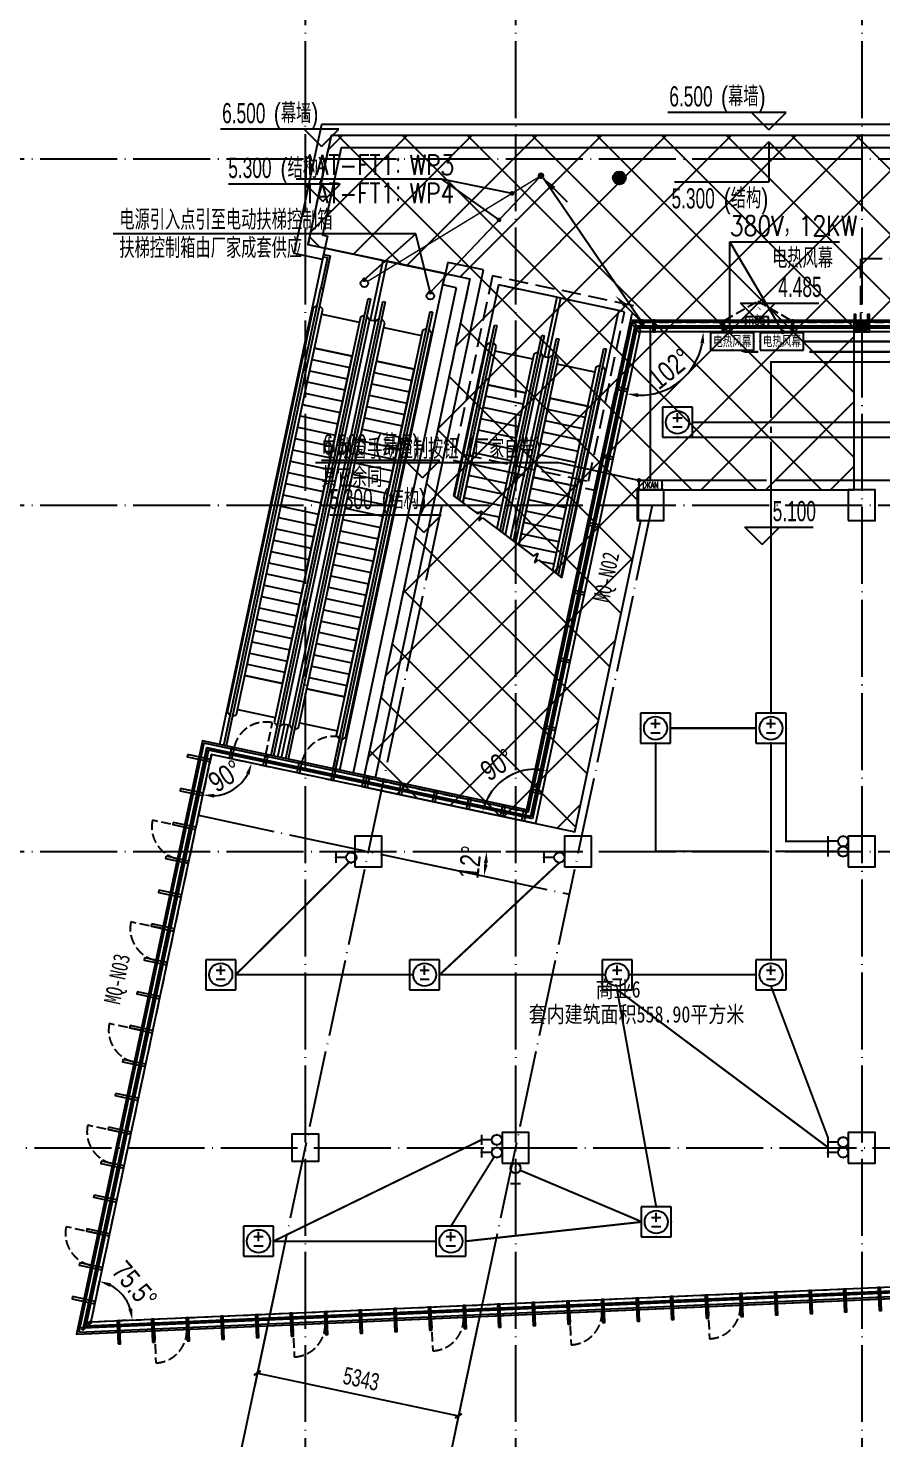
# Model space of a CAD drawing. Extents: x -233336 to 840473, y -28113 to 330904.
# Drawn here: x -7261 to 14920, y 81537 to 118191 of the extents above; entities that cross this region are included whole.
import ezdxf
from ezdxf.enums import TextEntityAlignment as Align
from ezdxf.xclip import XClip

# ---------------------------------------------------------------- set-up
doc = ezdxf.new("R2010")
doc.units = 0
doc.header["$LTSCALE"] = 1000
doc.header["$XCLIPFRAME"] = 2
for name, pattern in [('104-14# 核心筒$0$DOTE', [2.42, 2, -0.2, 0.02, -0.2]), ('14#楼幕墙$0$DASH', [0.35, 0.25, -0.1]), ('DASH', [0.35, 0.25, -0.1]), ('X-104 14#平面$0$$0$DASH', [0.35, 0.25, -0.1]), ('X-104 14#平面$0$DASH', [0.35, 0.25, -0.1]), ('X-104 14#平面$0$DOTE', [2.42, 2, -0.2, 0.02, -0.2])]:
    doc.linetypes.add(name, pattern=pattern)
doc.layers.get('0').update_dxf_attribs({"linetype": 'CONTINUOUS'})
doc.layers.get('Defpoints').update_dxf_attribs({"linetype": 'CONTINUOUS'})
for name, color, linetype in [('104-14# 核心筒$0$01-标注_轴线坐标', 8, 'CONTINUOUS'), ('104-14# 核心筒$0$A_AXIS-轴线', 8, '104-14# 核心筒$0$DOTE'), ('104-14# 核心筒$0$A_STR-砼柱', 8, 'CONTINUOUS'), ('14#楼幕墙$0$A-C_玻璃幕墙', 8, 'CONTINUOUS'), ('14#楼幕墙$0$A-C_窗', 8, 'CONTINUOUS'), ('CABLETRAY_DIM', 80, 'CONTINUOUS'), ('DIM-动力', 80, 'CONTINUOUS'), ('EQUIP-动力', 80, 'CONTINUOUS'), ('EQUIP-照明', 80, 'CONTINUOUS'), ('LWIRE', 80, 'CONTINUOUS'), ('WIRE-动力', 50, 'CONTINUOUS'), ('WIRE-动力控制', 160, 'DASH'), ('WIRE-插座', 160, 'CONTINUOUS'), ('X-104 14#平面$0$01-标注_尺寸', 8, 'CONTINUOUS'), ('X-104 14#平面$0$01-标注_标高', 8, 'CONTINUOUS'), ('X-104 14#平面$0$02-TEXT_房间', 9, 'CONTINUOUS'), ('X-104 14#平面$0$02-TEXT_标注', 9, 'CONTINUOUS'), ('X-104 14#平面$0$02-TEXT_门窗', 9, 'CONTINUOUS'), ('X-104 14#平面$0$A-C_玻璃幕墙', 8, 'CONTINUOUS'), ('X-104 14#平面$0$A-E_栏杆', 8, 'CONTINUOUS'), ('X-104 14#平面$0$A-E_楼梯', 8, 'CONTINUOUS'), ('X-104 14#平面$0$A-O_分水线', 8, 'CONTINUOUS'), ('X-104 14#平面$0$A-O_屋面', 8, 'CONTINUOUS'), ('X-104 14#平面$0$A-TECH_结构', 8, 'CONTINUOUS'), ('X-104 14#平面$0$A_AXIS-轴线', 8, 'X-104 14#平面$0$DOTE'), ('内审意见修改', 2, 'CONTINUOUS')]:
    doc.layers.add(name, color=color, linetype=linetype)
doc.layers.add('X-104 14#平面$0$000套内', color=8, linetype='CONTINUOUS', lineweight=30)
doc.layers.add('X-104 14#平面$0$04-不打印_辅助线', color=8, linetype='CONTINUOUS', plot=False)
doc.layers.add('X-104 14#平面$0$降板', color=8, linetype='CONTINUOUS', plot=False)
doc.styles.add('104-14# 核心筒$0$_TCH_DIM_T3', font='ros.shx', dxfattribs={"width": 0.705882, "bigfont": 'jd.shx'})
doc.styles.add('_TEL_DIM', font='ROMANS2', dxfattribs={"width": 0.8, "height": 3.5, "bigfont": 'HZDF2'})
doc.styles.get("Standard").update_dxf_attribs({"font": 'GBENOR', "bigfont": 'GBCBIG'})
doc.styles.add('X-104 14#平面$0$_TCH_DIM', font='ros.shx', dxfattribs={"width": 0.8, "bigfont": 'jd.shx'})
doc.styles.add('X-104 14#平面$0$_TCH_DIM_T3', font='ros.shx', dxfattribs={"width": 0.8, "bigfont": 'jd.shx'})
doc.styles.add('X-104 14#平面$0$_TCH_SPACE', font='STXIHEI.TTF', dxfattribs={"width": 0.8, "height": 5})
doc.styles.add('X-104 14#平面$0$_TCH_WINDOW', font='STXIHEI.TTF', dxfattribs={"width": 0.75, "height": 3.5})
doc.styles.add('X-104 14#平面$0$Standard', font='STXIHEI.TTF', dxfattribs={"width": 0.8})
doc.dimstyles.new('104-14# 核心筒$0$_TCH_ARCH&&150', dxfattribs={"dimtxt": 446.25, "dimasz": 150, "dimexe": 375, "dimexo": 450, "dimgap": 189.375, "dimtad": 1, "dimdec": 0, "dimzin": 0, "dimdsep": 46, "dimtxsty": '104-14# 核心筒$0$_TCH_DIM_T3', "dimblk": '104-14# 核心筒$0$_ArchTick', "dimcen": 0.09, "dimclrt": 7, "dimazin": 2, "dimtfac": 1, "dimtdec": 0, "dimtix": 1, "dimtmove": 2, "dimatfit": 3, "dimfxl": 0, "dimtolj": 1, "dimtzin": 0, "dimarcsym": 0})
doc.dimstyles.new('X-104 14#平面$0$_TCH_ARROW&&150', dxfattribs={"dimtxt": 525, "dimasz": 300, "dimexe": 375, "dimexo": 450, "dimgap": 150, "dimtad": 1, "dimdec": 0, "dimzin": 0, "dimdsep": 46, "dimtxsty": 'X-104 14#平面$0$_TCH_DIM_T3', "dimcen": 0.09, "dimclrt": 7, "dimazin": 2, "dimtfac": 1, "dimtdec": 0, "dimtix": 1, "dimtmove": 2, "dimatfit": 3, "dimfxl": 0, "dimtolj": 1, "dimtzin": 0, "dimarcsym": 0})

# ---------------------------------------------------------------- blocks, each defined once
blk = doc.blocks.new('$equip$00001816')
for p, q in [((0.75, 0.6), (-0.75, 0.6)), ((-0.75, 0.6), (-0.75, 0)), ((0.75, 0), (0.75, 0.6)), ((-0.75, 0), (0.75, 0))]:
    blk.add_line(p, q)
for p in [(0, 0.6), (-0.75, 0.3), (0, 0), (0.75, 0.3)]:
    blk.add_point(p)
at = {"color": 7, "style": '_TEL_DIM'}
blk.add_attdef('$TEXT$', text='', height=0.4, dxfattribs=at).set_placement((0, 0.3), align=Align.MIDDLE_CENTER)
at = {"color": 7, "style": '_TEL_DIM', "flags": 1}
blk.add_attdef('A', text='', height=0.00002, dxfattribs=at).set_placement((0, 0), align=Align.MIDDLE_CENTER)
blk = doc.blocks.new('14#楼幕墙$0$A$C103B1A8E')
blk.add_lwpolyline([(0, 0), (60, 0), (60, 600), (0, 600)], close=True)
blk = doc.blocks.new('14#楼幕墙$0$A$C678332E3')
blk.add_lwpolyline([(0, 0), (60, 0), (60, 300), (0, 300)], close=True)
blk = doc.blocks.new('14#楼幕墙$0$$LinePat$岩棉板')
at = {"color": 0}
for p, q in [((0, -17), (12, -67)), ((12, -67), (24, -17))]:
    blk.add_line(p, q, dxfattribs=at)
for centre, start, end in [((12, -17), 0, 180), ((0, -67), 270, 0), ((24, -67), 180, 270)]:
    blk.add_arc(centre, 12, start, end, dxfattribs=at)
at = {"layer": 'Defpoints'}
blk.add_point((0, 0), dxfattribs=at)
at = {"layer": 'Defpoints', "color": 0}
blk.add_point((24, -84), dxfattribs=at)
blk = doc.blocks.new('*U155')
blk.add_lwpolyline([(300, 0), (0, 0), (0, 150), (300, 150)], close=True)
at = {"color": 8, "xscale": -1.785714284225998, "yscale": 1.782568518697715, "zscale": 1.782568518697715, "rotation": 180}
for p in [(0, 0), (43, 0), (86, 0), (129, 0), (171, 0), (214, 0), (257, 0)]:
    blk.add_blockref('14#楼幕墙$0$$LinePat$岩棉板', p, dxfattribs=at)
blk = doc.blocks.new('14#楼幕墙$0$A$C07E80D9E')
blk.add_lwpolyline([(-350, -50), (-50, -50), (-50, -450), (0, -450), (0, 0), (-400, 0), (-400, -450), (-350, -450)], close=True)
for points in [[(-50, -200), (-350, -200)], [(-50, -220), (-350, -220)]]:
    blk.add_lwpolyline(points)
at = {"layer": '14#楼幕墙$0$A-C_玻璃幕墙', "rotation": 180}
blk.add_blockref('*U155', (-50, -50), dxfattribs=at)
blk = doc.blocks.new('14#楼幕墙$0$A$C09283E46')
for name, p, rotation in [('14#楼幕墙$0$A$C678332E3', (-30913, 23762), 36.49999999999766), ('14#楼幕墙$0$A$C678332E3', (-30555, 23765), 357.5000000000006), ('14#楼幕墙$0$A$C678332E3', (-28756, 23686), 357.5000000000006), ('14#楼幕墙$0$A$C678332E3', (-26958, 23608), 357.5000000000006), ('14#楼幕墙$0$A$C07E80D9E', (-25330, 23537), 177.5000000000001), ('14#楼幕墙$0$A$C678332E3', (-31287, 22243), 75.49999999984645), ('14#楼幕墙$0$A$C678332E3', (-31737, 20500), 75.49999999984645), ('14#楼幕墙$0$A$C678332E3', (-32188, 18758), 75.49999999984645), ('14#楼幕墙$0$A$C678332E3', (-32639, 17015), 75.49999999984645), ('14#楼幕墙$0$A$C678332E3', (-33089, 15272), 75.49999999984645), ('14#楼幕墙$0$A$C678332E3', (-33540, 13530), 75.49999999984645), ('14#楼幕墙$0$A$C103B1A8E', (-43108, 13318), 255.500000006771), ('14#楼幕墙$0$A$C103B1A8E', (-43334, 12447), 255.500000006771), ('14#楼幕墙$0$A$C678332E3', (-33962, 11899), 75.49999999984645), ('14#楼幕墙$0$A$C103B1A8E', (-43559, 11575), 255.500000006771), ('14#楼幕墙$0$A$C103B1A8E', (-43784, 10704), 255.500000006771), ('14#楼幕墙$0$A$C103B1A8E', (-44010, 9833), 255.500000006771), ('14#楼幕墙$0$A$C103B1A8E', (-44235, 8961), 255.500000006771), ('14#楼幕墙$0$A$C103B1A8E', (-44460, 8090), 255.500000006771), ('14#楼幕墙$0$A$C103B1A8E', (-44686, 7219), 255.500000006771), ('14#楼幕墙$0$A$C103B1A8E', (-44911, 6347), 255.500000006771), ('14#楼幕墙$0$A$C103B1A8E', (-45136, 5476), 255.500000006771), ('14#楼幕墙$0$A$C103B1A8E', (-45362, 4605), 255.500000006771), ('14#楼幕墙$0$A$C103B1A8E', (-45587, 3733), 255.500000006771), ('14#楼幕墙$0$A$C103B1A8E', (-45812, 2862), 255.500000006771), ('14#楼幕墙$0$A$C103B1A8E', (-46038, 1991), 255.500000006771), ('14#楼幕墙$0$A$C103B1A8E', (-46263, 1119), 255.500000006771), ('14#楼幕墙$0$A$C103B1A8E', (-46488, 248), 255.500000006771), ('14#楼幕墙$0$A$C103B1A8E', (-46714, -623), 255.500000006771), ('14#楼幕墙$0$A$C678332E3', (-46524, -1459), 307.750000003458), ('14#楼幕墙$0$A$C103B1A8E', (-45585, -1899), 2.410065309878989e-12), ('14#楼幕墙$0$A$C103B1A8E', (-44685, -1899), 2.410065309878989e-12), ('14#楼幕墙$0$A$C103B1A8E', (-43785, -1899), 2.410065309878989e-12), ('14#楼幕墙$0$A$C103B1A8E', (-42885, -1899), 2.410065309878989e-12), ('14#楼幕墙$0$A$C103B1A8E', (-41985, -1899), 2.410065309878989e-12), ('14#楼幕墙$0$A$C103B1A8E', (-41085, -1899), 2.410065309878989e-12), ('14#楼幕墙$0$A$C103B1A8E', (-40185, -1899), 2.410065309878989e-12), ('14#楼幕墙$0$A$C103B1A8E', (-39285, -1899), 2.410065309878989e-12), ('14#楼幕墙$0$A$C103B1A8E', (-38385, -1899), 2.410065309878989e-12), ('14#楼幕墙$0$A$C103B1A8E', (-37485, -1899), 2.410065309878989e-12), ('14#楼幕墙$0$A$C103B1A8E', (-36585, -1899), 2.410065309878989e-12), ('14#楼幕墙$0$A$C103B1A8E', (-35685, -1899), 2.410065309878989e-12), ('14#楼幕墙$0$A$C103B1A8E', (-34785, -1899), 2.410065309878989e-12), ('14#楼幕墙$0$A$C103B1A8E', (-33885, -1899), 2.410065309878989e-12), ('14#楼幕墙$0$A$C103B1A8E', (-32985, -1899), 2.410065309878989e-12), ('14#楼幕墙$0$A$C103B1A8E', (-32085, -1899), 2.410065309878989e-12), ('14#楼幕墙$0$A$C103B1A8E', (-31185, -1899), 2.410065309878989e-12), ('14#楼幕墙$0$A$C103B1A8E', (-30285, -1899), 2.410065309878989e-12), ('14#楼幕墙$0$A$C103B1A8E', (-29385, -1899), 2.410065309878989e-12), ('14#楼幕墙$0$A$C103B1A8E', (-28485, -1899), 2.410065309878989e-12), ('14#楼幕墙$0$A$C103B1A8E', (-27585, -1899), 2.410065309878989e-12), ('14#楼幕墙$0$A$C103B1A8E', (-26685, -1899), 2.410065309878989e-12), ('14#楼幕墙$0$A$C103B1A8E', (-25785, -1899), 2.410065309878989e-12)]:
    blk.add_blockref(name, p, dxfattribs=dict(rotation=rotation))
at = {"xscale": -0.9999999999999972, "rotation": 345.5000000070675}
for p in [(-41973, 13156), (-41101, 12931), (-40230, 12705), (-39359, 12480), (-38487, 12255), (-37616, 12029), (-36745, 11804), (-35873, 11579), (-35002, 11353), (-34450, 11210)]:
    blk.add_blockref('14#楼幕墙$0$A$C678332E3', p, dxfattribs=at)
blk = doc.blocks.new('14#楼幕墙$0$A$C2CD63A88')
at = {"linetype": '14#楼幕墙$0$DASH'}
blk.add_lwpolyline([(0, 670), (0, -170)], dxfattribs=at)
blk.add_arc((0, 670), 840, 270, 0, dxfattribs=at)
blk = doc.blocks.new('14#楼幕墙$0$A$C22714246')
at = {"linetype": '14#楼幕墙$0$DASH'}
blk.add_lwpolyline([(1740, 497), (870, 0), (0, 497)], dxfattribs=at)
at = {"layer": '14#楼幕墙$0$A-C_玻璃幕墙', "color": 1}
blk.add_lwpolyline([(899, 122, 0, 25, 0), (802, 217, 0, 0, 0), (900, 340, 25, 0, 0), (796, 422, 0, 0, 0)], format="xyseb", dxfattribs=at)
blk = doc.blocks.new('14#楼幕墙')
at = {"layer": '14#楼幕墙$0$A-C_玻璃幕墙'}
for p, q in [((8392, 110600), (5689, 97881)), ((8433, 110550), (5727, 97822)), ((8554, 110400), (5843, 97644)), ((86987, 110600), (8392, 110600)), ((16170, 110550), (8433, 110550)), ((16170, 110400), (8554, 110400)), ((8635, 110300), (5920, 97525)), ((16170, 110300), (8635, 110300)), ((-2734, 99671), (-6010, 84258)), ((-2695, 99612), (-5947, 84311)), ((-2580, 99434), (-5760, 84469)), ((5689, 97881), (-2734, 99671)), ((5727, 97822), (-2695, 99612)), ((5843, 97644), (-2580, 99434)), ((-2503, 99316), (-5636, 84575)), ((5920, 97525), (-2503, 99316)), ((-5636, 84575), (40532, 86591)), ((-6010, 84258), (40178, 86275)), ((-5947, 84311), (40237, 86328)), ((-5760, 84469), (40414, 86485))]:
    blk.add_line(p, q, dxfattribs=at)
at = {"layer": '14#楼幕墙$0$A-C_玻璃幕墙', "linetype": '14#楼幕墙$0$DASH', "ltscale": 2}
blk.add_lwpolyline([(14370, 110600), (19830, 110600), (19830, 112200), (14370, 112200)], close=True, dxfattribs=at)
at = {"layer": '14#楼幕墙$0$A-C_玻璃幕墙', "rotation": 2.499999999999448}
blk.add_blockref('14#楼幕墙$0$A$C09283E46', (40532, 87891), dxfattribs=at)
at = {"layer": '14#楼幕墙$0$A-C_窗'}
for name, p, rotation in [('14#楼幕墙$0$A$C22714246', (12570, 111097), 180), ('14#楼幕墙$0$A$C2CD63A88', (-951, 99977), 168.0000000069075), ('14#楼幕墙$0$A$C2CD63A88', (810, 99603), 168.0000000069075), ('14#楼幕墙$0$A$C2CD63A88', (-3865, 97573), 258.0000000069074), ('14#楼幕墙$0$A$C2CD63A88', (-4426, 94932), 258.0000000069074), ('14#楼幕墙$0$A$C2CD63A88', (-4987, 92291), 258.0000000069074), ('14#楼幕墙$0$A$C2CD63A88', (-5549, 89650), 258.0000000069074), ('14#楼幕墙$0$A$C2CD63A88', (-6110, 87009), 258.0000000069074), ('14#楼幕墙$0$A$C2CD63A88', (3242, 83992), 2.499999999979593), ('14#楼幕墙$0$A$C2CD63A88', (6838, 84149), 2.499999999979593), ('14#楼幕墙$0$A$C2CD63A88', (10435, 84306), 2.499999999979593), ('14#楼幕墙$0$A$C2CD63A88', (-3952, 83678), 2.499999999979593), ('14#楼幕墙$0$A$C2CD63A88', (-355, 83835), 2.499999999979593)]:
    blk.add_blockref(name, p, dxfattribs=dict(at, rotation=rotation))
blk = doc.blocks.new('_FZHK')
blk.add_lwpolyline([(-0.5, -0.5), (0.5, -0.5), (0.5, 0.5), (-0.5, 0.5)], close=True)
blk = doc.blocks.new('104-14# 核心筒$0$_ArchTick')
at = {"color": 0, "linetype": 'ByBlock', "const_width": 0.4}
blk.add_lwpolyline([(-0.5, -0.5), (0.5, 0.5)], dxfattribs=at)
blk = doc.blocks.new('*D472')
at = {"layer": '104-14# 核心筒$0$01-标注_轴线坐标', "color": 0, "lineweight": -2}
for p, q in [((-777, 85738), (-1385, 82877)), ((4449, 84627), (3841, 81766)), ((-1307, 83244), (3919, 82133))]:
    blk.add_line(p, q, dxfattribs=at)
at = {"layer": 'Defpoints', "color": 0}
for p in [(-684, 86178), (4543, 85067), (3919, 82133)]:
    blk.add_point(p, dxfattribs=at)
at = {"layer": '104-14# 核心筒$0$01-标注_轴线坐标', "color": 0, "lineweight": -2, "xscale": 150, "yscale": 150, "zscale": 150}
for p, rotation in [((-1307, 83244), 167.9999999999998), ((3919, 82133), 347.9999999999998)]:
    blk.add_blockref('104-14# 核心筒$0$_ArchTick', p, dxfattribs=dict(at, rotation=rotation))
at = {"layer": '104-14# 核心筒$0$01-标注_轴线坐标', "color": 7, "insert": (1392, 83092), "char_height": 446.2, "attachment_point": 5, "rotation": 348, "style": '104-14# 核心筒$0$_TCH_DIM_T3'}
blk.add_mtext('\\A1;5343', dxfattribs=at)
blk = doc.blocks.new('X-104 14#平面$0$sdfdsfsd')
at = {"layer": 'X-104 14#平面$0$A-E_楼梯'}
for p, q in [((0, 3196), (-13189, 3196)), ((-13189, 3081), (-1045, 3081)), ((-1045, 3021), (-13189, 3021)), ((-12406, 3081), (-12320, 3167)), ((-12406, 3021), (-12333, 2922)), ((-12320, 3167), (-1581, 3167)), ((-1581, 3167), (-1495, 3081)), ((-1567, 2922), (-1495, 3021)), ((-1045, 3081), (-1045, 3021)), ((0, 1648), (0, 3196)), ((-12333, 2922), (-1567, 2922)), ((-12200, 2922), (-12200, 1922)), ((-11300, 2922), (-2600, 2922)), ((-11300, 2922), (-11300, 1922)), ((-11300, 1922), (-11300, 2922)), ((-11000, 2922), (-11000, 1922)), ((-10700, 2922), (-10700, 1922)), ((-10400, 2922), (-10400, 1922)), ((-10100, 2922), (-10100, 1922)), ((-9800, 2922), (-9800, 1922)), ((-9500, 2922), (-9500, 1922)), ((-9200, 2922), (-9200, 1922)), ((-8900, 2922), (-8900, 1922)), ((-8600, 2922), (-8600, 1922)), ((-8300, 2922), (-8300, 1922)), ((-8000, 2922), (-8000, 1922)), ((-7700, 2922), (-7700, 1922)), ((-7400, 2922), (-7400, 1922)), ((-7100, 2922), (-7100, 1922)), ((-6800, 2922), (-6800, 1922)), ((-6500, 2922), (-6500, 1922)), ((-6200, 2922), (-6200, 1922)), ((-5900, 2922), (-5900, 1922)), ((-5600, 2922), (-5600, 1922)), ((-5300, 2922), (-5300, 1922)), ((-5000, 2922), (-5000, 1922)), ((-4700, 2922), (-4700, 1922)), ((-4400, 2922), (-4400, 1922)), ((-4100, 2922), (-4100, 1922)), ((-3800, 2922), (-3800, 1922)), ((-3500, 2922), (-3500, 1922)), ((-3200, 2922), (-3200, 1922)), ((-2900, 2922), (-2900, 1922)), ((-2600, 2922), (-2600, 1922)), ((-2600, 1922), (-2600, 2922)), ((-1700, 2922), (-1700, 1922)), ((-12333, 1922), (-12406, 1823)), ((-1567, 1922), (-12333, 1922)), ((-11300, 1922), (-2600, 1922)), ((-1495, 1823), (-1567, 1922)), ((-13189, 1823), (-1045, 1823)), ((-1045, 1763), (-13189, 1763)), ((-13189, 1648), (-12320, 1648)), ((-13189, 1548), (-12320, 1548)), ((-12320, 1677), (-12406, 1763)), ((-12406, 1433), (-12320, 1519)), ((-1581, 1677), (-12320, 1677)), ((-12320, 1677), (-12320, 1519)), ((-12320, 1519), (-1581, 1519)), ((-1495, 1763), (-1581, 1677)), ((-1581, 1677), (-1581, 1519)), ((-1581, 1648), (0, 1648)), ((-1581, 1548), (0, 1548)), ((-1581, 1519), (-1495, 1433)), ((-1045, 1823), (-1045, 1763)), ((0, 0), (0, 1548)), ((-13189, 1433), (-1045, 1433)), ((-1045, 1373), (-13189, 1373)), ((-12406, 1373), (-12333, 1274)), ((-12333, 1274), (-1567, 1274)), ((-12200, 1274), (-12200, 274)), ((-11300, 1274), (-2600, 1274)), ((-11300, 1274), (-11300, 274)), ((-11300, 274), (-11300, 1274)), ((-11000, 1274), (-11000, 274)), ((-10700, 1274), (-10700, 274)), ((-10400, 1274), (-10400, 274)), ((-10100, 1274), (-10100, 274)), ((-9800, 1274), (-9800, 274)), ((-9500, 1274), (-9500, 274)), ((-9200, 1274), (-9200, 274)), ((-8900, 1274), (-8900, 274)), ((-8600, 1274), (-8600, 274)), ((-8300, 1274), (-8300, 274)), ((-8000, 1274), (-8000, 274)), ((-7700, 1274), (-7700, 274)), ((-7400, 1274), (-7400, 274)), ((-7100, 1274), (-7100, 274)), ((-6800, 1274), (-6800, 274)), ((-6500, 1274), (-6500, 274)), ((-6200, 1274), (-6200, 274)), ((-5900, 1274), (-5900, 274)), ((-5600, 1274), (-5600, 274)), ((-5300, 1274), (-5300, 274)), ((-5000, 1274), (-5000, 274)), ((-4700, 1274), (-4700, 274)), ((-4400, 1274), (-4400, 274)), ((-4100, 1274), (-4100, 274)), ((-3800, 1274), (-3800, 274)), ((-3500, 1274), (-3500, 274)), ((-3200, 1274), (-3200, 274)), ((-2900, 1274), (-2900, 274)), ((-2600, 1274), (-2600, 274)), ((-2600, 274), (-2600, 1274)), ((-1700, 1274), (-1700, 274)), ((-1567, 1274), (-1495, 1373)), ((-1045, 1433), (-1045, 1373)), ((-13189, 175), (-1045, 175)), ((-1045, 115), (-13189, 115)), ((-13189, 0), (0, 0)), ((-12333, 274), (-12406, 175)), ((-12320, 29), (-12406, 115)), ((-1567, 274), (-12333, 274)), ((-1581, 29), (-12320, 29)), ((-11300, 274), (-2600, 274)), ((-1495, 115), (-1581, 29)), ((-1495, 175), (-1567, 274)), ((-1045, 175), (-1045, 115))]:
    blk.add_line(p, q, dxfattribs=at)
blk = doc.blocks.new('X-104 14#平面$0$ydl')
h = blk.add_hatch()
h.set_pattern_fill('ANSI31', color=8, scale=30, angle=45)
h.set_pattern_definition([(90, (0, 0), (-47.625, 1e-14), [])])
edge = h.paths.add_edge_path()
edge.add_arc((0, 0), 138, 0, 360)
for radius in [168, 138]:
    blk.add_circle((0, 0), radius)
at = {"layer": 'X-104 14#平面$0$04-不打印_辅助线'}
for p, q in [((-168, 0), (168, 0)), ((0, 168), (0, -168))]:
    blk.add_line(p, q, dxfattribs=at)
blk = doc.blocks.new('X-104 14#平面$0$d3d3d3')
blk.add_circle((-107800, 25200), 50)
at = {"layer": 'X-104 14#平面$0$A-O_分水线'}
blk.add_blockref('X-104 14#平面$0$ydl', (-107800, 25200), dxfattribs=at)
blk = doc.blocks.new('*D206')
at = {"layer": 'Defpoints', "color": 0}
for p in [(-5348, 85927), (-4677, 85077), (-5636, 84575), (-4255, 84635)]:
    blk.add_point(p, dxfattribs=at)
at = {"layer": 'X-104 14#平面$0$01-标注_尺寸', "color": 0, "lineweight": -2}
for p, q in [((-5442, 85487), (-5489, 85266)), ((-4705, 84616), (-4929, 84606))]:
    blk.add_line(p, q, dxfattribs=at)
blk.add_arc((-5636, 84575), 1082, 18.4372, 62.0628, dxfattribs=at)
at = {"layer": 'X-104 14#平面$0$01-标注_尺寸', "color": 0}
for points in [[(-5146, 85484), (-5112, 85578), (-5411, 85633)], [(-4560, 84926), (-4658, 84908), (-4555, 84622)]]:
    blk.add_solid(points, dxfattribs=at)
at = {"layer": 'X-104 14#平面$0$01-标注_尺寸', "color": 7, "insert": (-4495, 85541), "char_height": 525, "attachment_point": 5, "rotation": 310.25, "style": 'X-104 14#平面$0$_TCH_DIM_T3'}
blk.add_mtext('\\A1;75.5%%d', dxfattribs=at)
blk = doc.blocks.new('*D207')
at = {"layer": 'Defpoints', "color": 0}
for p in [(-2503, 99316), (-1159, 99030), (-2171, 98295), (-2788, 97972)]:
    blk.add_point(p, dxfattribs=at)
at = {"layer": 'X-104 14#平面$0$01-标注_尺寸', "color": 0, "lineweight": -2}
for p, q in [((-1599, 99124), (-1819, 99170)), ((-2695, 98412), (-2648, 98632))]:
    blk.add_line(p, q, dxfattribs=at)
blk.add_arc((-2503, 99316), 1073, 274.0647, 331.9353, dxfattribs=at)
at = {"layer": 'X-104 14#平面$0$01-标注_尺寸', "color": 0}
for points in [[(-1602, 98828), (-1508, 98793), (-1453, 99092)], [(-2430, 98195), (-2423, 98295), (-2726, 98266)]]:
    blk.add_solid(points, dxfattribs=at)
at = {"layer": 'X-104 14#平面$0$01-标注_尺寸', "color": 7, "insert": (-2143, 98761), "char_height": 525, "attachment_point": 5, "rotation": 33, "style": 'X-104 14#平面$0$_TCH_DIM_T3'}
blk.add_mtext('\\A1;90%%d', dxfattribs=at)
blk = doc.blocks.new('*D208')
at = {"layer": 'Defpoints', "color": 0}
for p in [(6275, 99197), (5484, 98866), (4248, 97881), (5920, 97525)]:
    blk.add_point(p, dxfattribs=at)
at = {"layer": 'X-104 14#平面$0$01-标注_尺寸', "color": 0, "lineweight": -2}
for p, q in [((6182, 98757), (6135, 98537)), ((4688, 97787), (4908, 97740))]:
    blk.add_line(p, q, dxfattribs=at)
blk.add_arc((5920, 97525), 1409, 90.2195, 155.7805, dxfattribs=at)
at = {"layer": 'X-104 14#平面$0$01-标注_尺寸', "color": 0}
for points in [[(5919, 98984), (5909, 98885), (6213, 98904)], [(4682, 98088), (4587, 98119), (4541, 97818)]]:
    blk.add_solid(points, dxfattribs=at)
at = {"layer": 'X-104 14#平面$0$01-标注_尺寸', "color": 7, "insert": (4928, 99053), "char_height": 525, "attachment_point": 5, "rotation": 33, "style": 'X-104 14#平面$0$_TCH_DIM_T3'}
blk.add_mtext('\\A1;90%%d', dxfattribs=at)
blk = doc.blocks.new('*D209')
at = {"layer": 'Defpoints', "color": 0}
for p in [(8635, 110300), (10583, 110300), (9252, 108772), (8230, 108395)]:
    blk.add_point(p, dxfattribs=at)
at = {"layer": 'X-104 14#平面$0$01-标注_尺寸', "color": 0, "lineweight": -2}
for p, q in [((10133, 110300), (9908, 110300)), ((8324, 108835), (8371, 109055))]:
    blk.add_line(p, q, dxfattribs=at)
blk.add_arc((8635, 110300), 1648, 268.4472, 349.5528, dxfattribs=at)
at = {"layer": 'X-104 14#平面$0$01-标注_尺寸', "color": 0}
for points in [[(10206, 110006), (10305, 109997), (10283, 110300)], [(8585, 108603), (8596, 108703), (8293, 108688)]]:
    blk.add_solid(points, dxfattribs=at)
at = {"layer": 'X-104 14#平面$0$01-标注_尺寸', "color": 7, "insert": (9412, 109340), "char_height": 525, "attachment_point": 5, "rotation": 39, "style": 'X-104 14#平面$0$_TCH_DIM_T3'}
blk.add_mtext('\\A1;102%%d', dxfattribs=at)
blk = doc.blocks.new('*D244')
at = {"layer": 'Defpoints', "color": 0}
for p in [(1573, 96800), (2321, 96800), (2305, 96644), (4618, 96372)]:
    blk.add_point(p, dxfattribs=at)
at = {"layer": 'X-104 14#平面$0$01-标注_尺寸', "color": 0, "lineweight": -2}
for p, q in [((2771, 96800), (5023, 96800)), ((2745, 96551), (4947, 96083))]:
    blk.add_line(p, q, dxfattribs=at)
blk.add_arc((1573, 96800), 3074, 353.5934, 354.4066, dxfattribs=at)
at = {"layer": 'X-104 14#平面$0$01-标注_尺寸', "color": 0}
for points in [[(4583, 96503), (4683, 96498), (4648, 96800)], [(4678, 96449), (4579, 96465), (4581, 96161)]]:
    blk.add_solid(points, dxfattribs=at)
at = {"layer": 'X-104 14#平面$0$01-标注_尺寸', "color": 7, "insert": (4221, 96522), "char_height": 525, "attachment_point": 5, "rotation": 84, "style": 'X-104 14#平面$0$_TCH_DIM_T3'}
blk.add_mtext('\\A1;12%%d', dxfattribs=at)
blk = doc.blocks.new('$equip$00001344')
for p, q in [((0.65, 0.65), (-0.65, 0.65)), ((-0.65, 0.65), (-0.65, -0.65)), ((0.65, -0.65), (0.65, 0.65)), ((-0.2, 0.2), (0.2, 0.2)), ((0, 0), (0, 0.4)), ((-0.2, -0.2), (0.2, -0.2)), ((-0.65, -0.65), (0.65, -0.65))]:
    blk.add_line(p, q)
blk.add_circle((0, 0), 0.5)
for p in [(0, 0.65), (-0.65, 0), (0.65, 0), (0, -0.65)]:
    blk.add_point(p)
at = {"flags": 9}
blk.add_attdef('A', (0, 0), '', height=0.00002, dxfattribs=at)
blk = doc.blocks.new('$equip$00002672')
for p, q in [((0.222, 0.889), (-0.222, 0.889)), ((0, 0.444), (0, 0.889))]:
    blk.add_line(p, q)
blk.add_circle((0, 0.222), 0.222)
for p in [(0, 0.889), (-0.222, 0.222), (0, 0), (0.222, 0.222)]:
    blk.add_point(p)
at = {"color": 7, "style": '_TEL_DIM', "flags": 1}
for tag in ['A', 'REMARK']:
    blk.add_attdef(tag, text='', height=0.00002, dxfattribs=at).set_placement((0, 0), align=Align.MIDDLE_CENTER)
blk = doc.blocks.new('$TelecSys$00000081')
for p, q in [((0.104, 0.104), (0.104, 0.104)), ((-1.15, -1.15), (-0.55, -0.55)), ((-0.104, -0.104), (-0.104, -0.104))]:
    blk.add_line(p, q)
at = {"const_width": 0.142}
blk.add_lwpolyline([(0.071, 0, 1), (-0.071, 0, 1)], format="xyb", close=True, dxfattribs=at)
blk.add_solid([(-0.62, -0.48), (-0.48, -0.62), (-0.1, -0.1)])
at = {"width": 0.8, "flags": 9}
blk.add_attdef('A', (0, 0), '', height=0.00002, rotation=180, dxfattribs=at)
blk = doc.blocks.new('$TelecSys$00000079')
for p, q in [((0.7, 0.7), (0, 0)), ((0.104, 0.104), (0.104, 0.104)), ((-0.104, -0.104), (-0.104, -0.104))]:
    blk.add_line(p, q)
at = {"const_width": 0.142}
blk.add_lwpolyline([(-0.071, 0, 1), (0.071, 0, 1)], format="xyb", close=True, dxfattribs=at)
blk.add_solid([(0.63, 0.77), (0.77, 0.63), (1.15, 1.15)])
at = {"width": 0.8, "flags": 9}
blk.add_attdef('A', (0, 0), '', height=0.00002, dxfattribs=at)
blk = doc.blocks.new('104-14# 核心筒')
at = {"layer": '104-14# 核心筒$0$01-标注_轴线坐标'}
for p, q in [((-686.4, 86165.6), (-1933.9, 80296.7)), ((4542.8, 85067.4), (3295.4, 79198.5))]:
    blk.add_line(p, q, dxfattribs=at)
at = {"layer": '104-14# 核心筒$0$A_AXIS-轴线'}
for p, q in [((-62.7, 139633.6), (-62.7, 80554.9)), ((5400, 139633.6), (5400, 80554.9)), ((14400, 139633.6), (14400, 80554.9)), ((-9370.1, 114800), (120259.9, 114800)), ((-9370.1, 105800), (120259.9, 105800)), ((-9370.1, 96800), (120259.9, 96800)), ((-9520, 89100), (68400, 89100))]:
    blk.add_line(p, q, dxfattribs=at)
for points in [[(3487, 105800), (-686.4, 86165.6)], [(8949.7, 105800), (4542.8, 85067.4)]]:
    blk.add_lwpolyline(points, dxfattribs=at)
at = {"layer": '104-14# 核心筒$0$A_STR-砼柱', "xscale": 700}
for p, yscale, zscale in [((8908.9, 105800), 800, 800), ((14400, 105800), 800, 800), ((1574, 96800), 800, 800), ((7024.7, 96800), 800, 800), ((14400, 96800), 800, 800), ((-62.7, 89100), 700, 700), ((5400.8, 89100), 800, 800), ((14400, 89100), 800, 800)]:
    blk.add_blockref('_FZHK', p, dxfattribs=dict(at, yscale=yscale, zscale=zscale))
at = {"layer": '104-14# 核心筒$0$01-标注_轴线坐标'}
dim = blk.add_aligned_dim(p1=(-683.7, 86178.3), p2=(4542.8, 85067.4), distance=-3000, text='5343', dimstyle='104-14# 核心筒$0$_TCH_ARCH&&150', dxfattribs=at)
dim.commit()
dim.dimension.update_dxf_attribs({"geometry": '*D472', "text_midpoint": (1391.6, 83091.9)})
blk = doc.blocks.new('X-104 14#平面')
at = {"layer": 'X-104 14#平面$0$降板'}
h = blk.add_hatch(dxfattribs=at)
h.set_pattern_fill('ANSI37', color=256, scale=750)
h.set_pattern_definition([(45, (0, 0), (-841.899, 841.899), []), (135, (0, 0), (-841.899, -841.899), [])])
h.paths.add_polyline_path([(95250, 109400), (95250, 114400), (95050, 114400), (95050, 115200), (95303.7, 115200), (96797.3, 120568.3), (96604.6, 120621.9), (96819.1, 121392.6), (85624.2, 124507.3), (87140.3, 129956.4), (83582.3, 130946.3), (66456.4, 115400), (609.3, 115400), (8.3, 112572.3), (4215, 111678.1), (1409.8, 98484.1), (6940.3, 97308.6), (8660.2, 105400), (8599.7, 105400), (8599.7, 106200), (14200, 106200), (14200, 110600), (86750, 110600), (86750, 109400)])
blk.add_lwpolyline([(6719.1, 111145.9), (6816.9, 111125.1)])
at = {"layer": 'X-104 14#平面$0$000套内'}
blk.add_lwpolyline([(23450, 85694.7), (-5822.8, 84416.6), (-2618.1, 99493.5), (5804.2, 97703.3), (8513.6, 110450), (23450, 110450), (23450, 102650), (22050, 102650), (22050, 96900), (23450, 96900)], close=True, dxfattribs=at)
at = {"layer": 'X-104 14#平面$0$01-标注_标高'}
for p, q in [((12433, 116000), (9357.8, 116000)), ((11983, 115550), (11533, 116000)), ((11983, 115550), (12433, 116000)), ((812, 115564), (-2263.2, 115564)), ((362, 115114), (-88, 115564)), ((362, 115114), (812, 115564)), ((11983, 115240), (11533, 114790)), ((11983, 115240), (12433, 114790)), ((11983, 115240), (11983, 114190)), ((12433, 114790), (11533, 114790)), ((843.5, 114141.5), (-2053, 114141.5)), ((393.5, 113691.5), (-56.5, 114141.5)), ((393.5, 113691.5), (843.5, 114141.5)), ((11983, 114190), (9536.5, 114190)), ((11700, 110600), (11250, 111050)), ((11250, 111050), (13284.8, 111050)), ((11700, 110600), (12150, 111050)), ((3438.7, 106957.6), (363.5, 106957.6)), ((2988.7, 106507.6), (2538.7, 106957.6)), ((2988.7, 106507.6), (3438.7, 106957.6)), ((3470.2, 105535.1), (573.7, 105535.1)), ((3020.2, 105085.1), (2570.2, 105535.1)), ((3020.2, 105085.1), (3470.2, 105535.1)), ((11810.5, 104773.3), (11360.5, 105223.3)), ((11360.5, 105223.3), (13137.1, 105223.3)), ((11810.5, 104773.3), (12260.5, 105223.3))]:
    blk.add_line(p, q, dxfattribs=at)
at = {"layer": 'X-104 14#平面$0$04-不打印_辅助线'}
blk.add_lwpolyline([(95250, 109400), (95250, 114400), (95050, 114400), (95050, 115200), (95303.7, 115200), (96797.3, 120568.3), (96604.6, 120621.9), (96819.1, 121392.6), (85624.2, 124507.3), (87140.3, 129956.4), (83582.3, 130946.3), (66456.4, 115400), (609.3, 115400), (8.3, 112572.3), (4215, 111678.1), (1409.8, 98484.1), (6940.3, 97308.6), (8660.2, 105400), (8599.7, 105400), (8599.7, 106200), (14200, 106200), (14200, 110600), (86750, 110600), (86750, 109400)], close=True, dxfattribs=at)
at = {"layer": 'X-104 14#平面$0$A-C_玻璃幕墙'}
blk.add_lwpolyline([(109062.3, 84667.9), (119297.3, 99814.5), (117562.9, 100200.5), (120741.8, 127894.6), (99426.9, 133825), (92631.2, 109400), (86987.2, 109400), (86987.2, 110600), (8392.2, 110600), (5688.7, 97881.2), (-2733.6, 99671.4), (-6009.8, 84258.3), (40178.1, 86274.9), (39845.1, 84183.6), (83845.6, 86452.5)], close=True, dxfattribs=at)
at = {"layer": 'X-104 14#平面$0$A-E_栏杆'}
for p, q in [((515.1, 112229.5), (345.8, 111432.8)), ((415.1, 112312.1), (402.6, 112253.4)), ((402.6, 112253.4), (515.1, 112229.5)), ((586.3, 112275.7), (404.4, 111420.3)), ((415.1, 112312.1), (586.3, 112275.7)), ((404.4, 111420.3), (345.8, 111432.8))]:
    blk.add_line(p, q, dxfattribs=at)
at = {"layer": 'X-104 14#平面$0$A-E_楼梯'}
for p, q in [((4958.4, 111520.1), (3794.1, 106042.5)), ((6472.6, 111198.3), (4958.4, 111520.1)), ((6472.6, 111198.3), (6144, 109652.3)), ((6570.4, 111177.5), (6241.8, 109631.5)), ((8084.6, 110855.6), (6570.4, 111177.5)), ((6608.4, 103910.8), (8084.6, 110855.6)), ((3895.4, 105965.8), (4853.8, 110474.5)), ((4912.4, 110462.1), (3948.2, 105925.8)), ((4853.8, 110474.5), (4912.4, 110462.1)), ((3819.7, 106023.2), (4658.2, 109968.1)), ((4658.2, 109968.1), (4760.2, 110034.4)), ((4900.6, 109930.2), (4818.9, 110021.9)), ((5003.1, 105126.7), (6084.3, 110213)), ((6143, 110200.5), (5056, 105086.7)), ((5346.6, 104866.6), (6465.7, 110131.9)), ((6524.4, 110119.4), (5399.4, 104826.6)), ((6084.3, 110213), (6143, 110200.5)), ((6465.7, 110131.9), (6524.4, 110119.4)), ((4035.4, 105859.8), (4900.6, 109930.2)), ((5851.1, 109592.4), (4873, 109800.3)), ((5878.7, 109722.3), (4916, 105192.8)), ((6115.6, 109658.4), (5131.7, 105029.3)), ((5270.8, 104924), (6270.2, 109625.5)), ((5990.7, 109772.8), (5878.7, 109722.3)), ((6049.4, 109760.4), (6115.6, 109658.4)), ((6270.2, 109625.5), (6115.6, 109658.4)), ((6270.2, 109625.5), (6372.2, 109691.7)), ((6512.6, 109587.5), (6430.9, 109679.3)), ((6454.3, 104027.5), (7696.2, 109870.4)), ((7754.9, 109857.9), (6507.1, 103987.5)), ((7696.2, 109870.4), (7754.9, 109857.9)), ((5486.6, 104760.5), (6512.6, 109587.5)), ((7490.7, 109379.6), (6367.1, 104093.6)), ((7463.1, 109249.8), (6485, 109457.7)), ((7727.6, 109315.7), (6582.9, 103930.1)), ((7602.7, 109430.2), (7490.7, 109379.6)), ((7661.4, 109417.7), (7727.6, 109315.7)), ((4685.9, 108920), (4035.4, 105859.8)), ((5664, 108712.1), (4685.9, 108920)), ((4685.9, 108920), (5664, 108712.1)), ((5601.6, 108418.6), (4623.5, 108626.5)), ((5664, 108712.1), (4916, 105192.8)), ((6297.9, 108577.3), (5486.6, 104760.5)), ((7276, 108369.4), (6297.9, 108577.3)), ((6297.9, 108577.3), (7276, 108369.4)), ((5539.3, 108125.2), (4561.1, 108333.1)), ((7213.6, 108076), (6235.5, 108283.9)), ((7276, 108369.4), (6367.1, 104093.6)), ((5476.9, 107831.7), (4498.7, 108039.7)), ((7151.3, 107782.5), (6173.1, 107990.5)), ((5352.2, 107244.9), (4374, 107452.8)), ((5414.5, 107538.3), (4436.4, 107746.2)), ((7026.5, 107195.7), (6048.4, 107403.6)), ((7088.9, 107489.1), (6110.7, 107697)), ((5289.8, 106951.4), (4311.6, 107159.3)), ((6964.1, 106902.2), (5986, 107110.1)), ((5227.4, 106658), (4249.3, 106865.9)), ((6901.8, 106608.8), (5923.6, 106816.7)), ((5165, 106364.5), (4186.9, 106572.4)), ((6839.4, 106315.3), (5861.2, 106523.2)), ((3794.1, 106042.5), (4420, 105568.5)), ((5040.3, 105777.6), (4062.1, 105985.5)), ((5102.7, 106071.1), (4124.5, 106279)), ((6714.6, 105728.4), (5736.5, 105936.3)), ((6777, 106021.9), (5798.9, 106229.8)), ((4454.7, 105595.4), (4357, 105616.2)), ((4420, 105568.5), (4526.6, 105651.3)), ((4526.6, 105651.3), (4447.3, 105394.3)), ((4977.9, 105484.2), (4506, 105584.5)), ((6652.3, 105435), (5674.1, 105642.9)), ((4447.3, 105394.3), (4547.3, 105472)), ((4547.3, 105472), (5157.2, 105010)), ((6589.9, 105141.5), (5611.7, 105349.5)), ((5157.2, 105010), (5245.3, 104943.3)), ((5245.3, 104943.3), (5871.2, 104469.2)), ((6527.5, 104848.1), (5549.4, 105056)), ((6465.1, 104554.7), (5487, 104762.6)), ((5871.2, 104469.2), (5977.7, 104552.1)), ((5977.7, 104552.1), (5898.5, 104295.1)), ((5898.5, 104295.1), (5998.5, 104372.8)), ((5972.5, 104352.7), (5919.7, 104363.9)), ((5998.5, 104372.8), (6608.4, 103910.8)), ((6402.8, 104261.2), (6045.6, 104337.1))]:
    blk.add_line(p, q, dxfattribs=at)
at = {"layer": 'X-104 14#平面$0$A-O_屋面', "ltscale": 5}
for p, q in [((1766.3, 98714.9), (4570.9, 111909.2)), ((3859.2, 111447.1), (1179.4, 98839.6))]:
    blk.add_line(p, q, dxfattribs=at)
for points in [[(388.1, 112184.9), (-347.3, 112341.2), (366.7, 115700), (66340.6, 115700), (83503.2, 131279.7), (87317.1, 130218.6), (85640.2, 124191.5)], [(86765.5, 129728.5), (83666.6, 130590.7), (66580, 115080), (868.7, 115080), (388.1, 112818.7), (517, 112791.3), (388.1, 112184.9)], [(3639, 112107.3), (3514.2, 111520.4)], [(4570.9, 111909.2), (3639, 112107.3)], [(3859.2, 111447.1), (3514.2, 111520.4)]]:
    blk.add_lwpolyline(points, dxfattribs=at)
at = {"layer": 'X-104 14#平面$0$A-TECH_结构', "linetype": 'X-104 14#平面$0$$0$DASH'}
blk.add_lwpolyline([(120414.6, 127674.3), (99635.5, 133455.6), (96317.6, 121532.1), (85624.2, 124507.3), (87140.3, 129956.4), (83582.3, 130946.3), (66456.4, 115400), (609.3, 115400), (8.3, 112572.3), (4214.3, 111678.3), (1409.8, 98484.1), (-2502.5, 99315.7), (-5635.8, 84574.9), (40532.1, 86590.6), (40199.6, 84502.3), (83848.5, 86753.1), (108910.7, 84979.4), (118802, 99617.3), (117234.1, 99966.3)], close=True, dxfattribs=at)
at = {"layer": 'X-104 14#平面$0$A-TECH_结构', "linetype": 'X-104 14#平面$0$DASH', "ltscale": 2}
for points in [[(3785.6, 106964.4), (7453.7, 106184.8), (8472.4, 110977.7), (4804.4, 111757.3)], [(4022.8, 107118.5), (7299.6, 106422), (8235.2, 110823.6), (4958.4, 111520.1)]]:
    blk.add_lwpolyline(points, close=True, dxfattribs=at)
at = {"layer": 'X-104 14#平面$0$A-TECH_结构', "linetype": 'X-104 14#平面$0$$0$DASH'}
blk.add_lwpolyline([(1461.8, 98728.5), (5727.2, 97821.9), (8432.6, 110550), (86937.2, 110550), (86937.2, 109350), (92677.4, 109350)], dxfattribs=at)
at = {"layer": 'X-104 14#平面$0$A_AXIS-轴线'}
blk.add_lwpolyline([(-2838, 97737.7), (6800.5, 95688.9)], dxfattribs=at)
ref = blk.add_blockref('104-14# 核心筒', (0, 0))
XClip(ref).set_block_clipping_path([(-38664.3623821461, -25500), (139216.5485069363, 330900)])
for name, p in [('14#楼幕墙', (0, 0)), ('X-104 14#平面$0$d3d3d3', (115900, 89100))]:
    blk.add_blockref(name, p)
at = {"rotation": 77.99999999997712}
blk.add_blockref('X-104 14#平面$0$sdfdsfsd', (3576.6, 111813.9), dxfattribs=at)
at = {"layer": 'X-104 14#平面$0$01-标注_标高', "color": 7, "style": 'X-104 14#平面$0$_TCH_DIM'}
for s, height, width, p in [('6.500', 525, 0.64, (9399.2, 116157.5)), ('(幕墙)', 520.93, 0.8, (10739.6, 116157.5)), ('6.500', 525, 0.64, (-2221.8, 115721.5)), ('(幕墙)', 520.93, 0.8, (-881.4, 115721.5)), ('5.300', 525, 0.64, (-2062, 114299)), ('(结构)', 520.93, 0.8, (-707.8, 114299)), ('5.300', 525, 0.64, (9455.5, 113507.5)), ('(结构)', 520.93, 0.8, (10809.7, 113507.5)), ('4.485', 525, 0.64, (12231.8, 111207.5)), ('6.500', 525, 0.64, (404.9, 107115.1)), ('(幕墙)', 520.93, 0.8, (1745.3, 107115.1)), ('5.300', 525, 0.64, (564.7, 105692.6)), ('(结构)', 520.93, 0.8, (1918.9, 105692.6)), ('5.100', 525, 0.64, (12084.1, 105380.8))]:
    blk.add_text(s, height=height, dxfattribs=dict(at, width=width)).set_placement(p)
at = {"layer": 'X-104 14#平面$0$02-TEXT_房间', "style": 'X-104 14#平面$0$_TCH_SPACE', "width": 0.8}
blk.add_text('商业6', height=428.14, dxfattribs=at).set_placement((7484.9, 93003.1))
at = {"layer": 'X-104 14#平面$0$02-TEXT_标注', "style": 'X-104 14#平面$0$Standard', "width": 0.8}
blk.add_text('套内建筑面积558.90平方米', height=428.139, dxfattribs=at).set_placement((5744.4, 92353.4))
at = {"layer": 'X-104 14#平面$0$02-TEXT_门窗', "style": 'X-104 14#平面$0$_TCH_WINDOW', "width": 0.75}
for s, p in [('MQ-N02', (7830.1, 103245.3)), ('MQ-N03', (-4881.1, 92802.8))]:
    blk.add_text(s, height=428.14, rotation=78, dxfattribs=at).set_placement(p)
at = {"layer": 'X-104 14#平面$0$01-标注_尺寸'}
for base, center, p1, p2, text, picture, middle in [((9252.3, 108772.4), (8635.1, 110300), (8230.2, 108395), (10582.7, 110300), '102%%d', '*D209', (9412.3, 109340.2)), ((-2170.8, 98294.6), (-2502.6, 99315.6), (-2788.1, 97972.1), (-1159.1, 99030), '90%%d', '*D207', (-2142.6, 98761.2)), ((5484.2, 98865.7), (5919.8, 97525.4), (6275.1, 99197.3), (4247.8, 97880.7), '90%%d', '*D208', (4927.5, 99053.3)), ((4617.8, 96372.1), (1573.4, 96800), (2305, 96644.5), (2321.4, 96800), '12%%d', '*D244', (4220.6, 96521.8)), ((-4677.5, 85077.3), (-5635.8, 84574.9), (-4255.1, 84635.2), (-5348.4, 85926.7), '75.5%%d', '*D206', (-4495.1, 85540.5))]:
    dim = blk.add_angular_dim_3p(base=base, center=center, p1=p1, p2=p2, text=text, dimstyle='X-104 14#平面$0$_TCH_ARROW&&150', dxfattribs=at)
    dim.commit()
    dim.dimension.update_dxf_attribs({"geometry": picture, "text_midpoint": middle})

msp = doc.modelspace()

# ---------------------------------------------------------------- linework, layer by layer
at = {"layer": 'CABLETRAY_DIM'}
for p, q in [((2812.4, 112848.2), (-5051.5, 112848.2)), ((1472.9, 111655.7), (2812.4, 112848.2)), ((3188.2, 111330.6), (2812.4, 112848.2))]:
    msp.add_line(p, q, dxfattribs=at)
at = {"layer": 'CABLETRAY_DIM', "const_width": 60}
for points in [[(1450.5, 111635.8, 1), (1495.4, 111675.7, 1)], [(3195.4, 111301.5, 1), (3180.9, 111359.7, 1)]]:
    msp.add_lwpolyline(points, format="xyb", close=True, dxfattribs=at)
at = {"layer": 'DIM-动力', "color": 80}
for p, q in [((10973.7, 110300), (10973.7, 112638.3)), ((12348.3, 110300), (10973.7, 112638.3)), ((10973.7, 112638.3), (13820.2, 112638.3)), ((6525.6, 106895.8), (201.5, 106895.8)), ((8608.9, 106440), (6525.6, 106895.8))]:
    msp.add_line(p, q, dxfattribs=at)
at = {"layer": 'DIM-动力', "color": 80, "const_width": 60}
for points in [[(10973.7, 110270, 1), (10973.7, 110330, 1)], [(12363.5, 110274.1, 1), (12333.1, 110325.9, 1)], [(8638.3, 106433.6, 1), (8579.6, 106446.4, 1)]]:
    msp.add_lwpolyline(points, format="xyb", close=True, dxfattribs=at)
at = {"layer": 'EQUIP-动力'}
for centre in [(1472.9, 111559.9), (3188.2, 111234.7)]:
    msp.add_circle(centre, 95.9, dxfattribs=at)
at = {"layer": 'WIRE-动力', "color": 50, "linetype": 'Continuous', "const_width": 37.5}
for points in [[(1554.5, 111610.3), (6063.8, 114357.2)], [(6063.8, 114357.2), (3208.8, 111352.3)]]:
    msp.add_lwpolyline(points, dxfattribs=at)
at = {"layer": 'WIRE-动力控制', "color": 160, "const_width": 52.5}
for points in [[(19217.9, 107560), (10001.2, 107560)], [(11928.3, 96800), (9040.8, 96800), (9040.8, 99612.9)], [(13516.7, 97062.2), (12430.8, 97062.2), (12430.8, 99612.9)], [(13516.7, 96800), (12153.3, 96800)], [(1077.3, 96520.1), (-1869.2, 93597.1)], [(3430.8, 93597.1), (6541.4, 96507.1)], [(13516.7, 89113.7), (8040.8, 93207.1)], [(12040.8, 93297.1), (13516.7, 89375.8)], [(-886.5, 86671), (4517.5, 89306.1)], [(3723.5, 87061), (4847, 88863.3)], [(5523, 88514.1), (8668.1, 87182.4)]]:
    msp.add_lwpolyline(points, dxfattribs=at)
at = {"layer": 'WIRE-插座', "color": 160, "const_width": 52.5}
for points in [[(6126.3, 114294.7), (8688.1, 110550)], [(8908.9, 106440), (8908.9, 110450), (11376.1, 110450)], [(23040, 110050), (12887.8, 110050)], [(11357.3, 109781.8), (11238.6, 109826.3)], [(11708.3, 109781.8), (11357.3, 109781.8)], [(23040, 109781.8), (13034.4, 109781.8)], [(23040, 109513.6), (12040.8, 109513.6), (12040.8, 108062.5)], [(10001.2, 107950), (19330.4, 107950)], [(12040.8, 107672.5), (12040.8, 107837.5)], [(12040.8, 100392.9), (12040.8, 107447.5)], [(9430.8, 100002.9), (11650.8, 100002.9)], [(12040.8, 99612.9), (12040.8, 93987.1)], [(2740.8, 93597.1), (-1869.2, 93597.1)], [(7740.8, 93597.1), (3430.8, 93597.1)], [(11650.8, 93597.1), (8340.8, 93597.1)], [(8040.8, 93207.1), (9058.1, 87561)], [(8668.1, 87171), (4113.5, 86671)], [(3333.5, 86671), (-886.5, 86671)]]:
    msp.add_lwpolyline(points, dxfattribs=at)
at = {"layer": 'WIRE-插座', "const_width": 52.5}
for points in [[(11928.3, 106441.4), (9208.9, 106440)], [(19113.8, 106445), (12153.3, 106441.5)]]:
    msp.add_lwpolyline(points, dxfattribs=at)
at = {"layer": '内审意见修改'}
for p, q in [((3490.4, 114272.2), (-297.9, 114272.2)), ((4974.1, 113210.2), (3490.4, 114272.2)), ((5312.8, 113899.8), (3490.4, 114272.2))]:
    msp.add_line(p, q, dxfattribs=at)
at = {"layer": '内审意见修改', "const_width": 60}
for points in [[(5342.2, 113893.8, 1), (5283.4, 113905.8, 1)], [(4998.5, 113192.8, 1), (4949.7, 113227.7, 1)]]:
    msp.add_lwpolyline(points, format="xyb", close=True, dxfattribs=at)

# ---------------------------------------------------------------- block references
msp.add_blockref('X-104 14#平面', (0, 0))
at = {"layer": 'EQUIP-动力', "color": 80, "xscale": 400, "yscale": 400, "zscale": 400}
msp.add_blockref('$equip$00001816', (11676.1, 110450), dxfattribs=at).add_auto_attribs({'$TEXT$': 'KCQ'})
at = {"layer": 'EQUIP-动力', "color": 80}
ref = msp.add_blockref('$equip$00001816', (11034.7, 109826.3), dxfattribs=dict(at, xscale=750, yscale=750, zscale=750))
ref.add_attrib('$TEXT$', '电热风幕', dxfattribs={"layer": '0', "color": 7, "height": 300, "style": '_TEL_DIM', "width": 0.75}).set_placement((11034.7, 110051.3), align=Align.MIDDLE_CENTER)
ref = msp.add_blockref('$equip$00001816', (12325.3, 109826.3), dxfattribs=dict(at, xscale=750, yscale=750, zscale=750))
ref.add_attrib('$TEXT$', '电热风幕', dxfattribs={"layer": '0', "color": 7, "height": 300, "style": '_TEL_DIM', "width": 0.75}).set_placement((12325.3, 110051.3), align=Align.MIDDLE_CENTER)
at = {"layer": 'EQUIP-动力', "color": 80, "xscale": 600, "yscale": 600, "zscale": 600}
for p in [(9611.2, 107950), (9040.8, 100002.9), (12040.8, 100002.9), (-2259.2, 93597.1), (3040.8, 93597.1), (8040.8, 93597.1), (12040.8, 93597.1), (9058.1, 87171), (-1276.5, 86671), (3723.5, 86671)]:
    msp.add_blockref('$equip$00001344', p, dxfattribs=at)
at = {"layer": 'EQUIP-动力', "color": 80}
ref = msp.add_blockref('$equip$00001816', (8908.9, 106200), dxfattribs=dict(at, xscale=400, yscale=400, zscale=400))
ref.add_attrib('$TEXT$', 'DKAN', dxfattribs={"layer": '0', "color": 7, "height": 160, "style": '_TEL_DIM', "width": 0.6}).set_placement((8908.9, 106320), align=Align.MIDDLE_CENTER)
at = {"layer": 'EQUIP-照明', "color": 80, "xscale": 600, "yscale": 600, "zscale": 600}
for p, rotation in [((14050, 97062.2), 90), ((1267.9, 96640.5), 90), ((6674.7, 96640.5), 90), ((14050, 96800), 90), ((5050.8, 89306.1), 90), ((5050.8, 88976.4), 90), ((14050, 89242.5), 90), ((14050, 88980.4), 90), ((5400.8, 88700.8), 180)]:
    msp.add_blockref('$equip$00002672', p, dxfattribs=dict(at, rotation=rotation))
at = {"layer": 'LWIRE', "xscale": 600, "yscale": 600, "zscale": 600, "rotation": 90}
for name, p in [('$TelecSys$00000081', (6063.8, 114357.2)), ('$TelecSys$00000079', (8688.1, 110550))]:
    msp.add_blockref(name, p, dxfattribs=at)

# ---------------------------------------------------------------- texts
at = {"layer": 'CABLETRAY_DIM', "color": 7, "style": '_TEL_DIM', "width": 0.8}
for s, p in [('电源引入点引至电动扶梯控制箱', (-4894, 112953.2)), ('扶梯控制箱由厂家成套供应', (-4894, 112218.2))]:
    msp.add_text(s, height=520.866, dxfattribs=at).set_placement(p)
at = {"layer": 'DIM-动力', "color": 7, "style": '_TEL_DIM', "width": 0.8}
for s, height, p in [('380V，12KW', 520.87, (10972.5, 112795.8)), ('电热风幕', 520.87, (12068.7, 111955.8)), ('电动窗手动控制按钮（厂家自带）', 520.866, (359, 107000.8)), ('其它余同', 520.87, (359, 106265.8))]:
    msp.add_text(s, height=height, dxfattribs=at).set_placement(p)
at = {"layer": '内审意见修改', "color": 7, "style": '_TEL_DIM', "width": 0.8}
for s, p in [('1AT-FT1：WP3', (-140.4, 114377.2)), ('1AT-FT1：WP4', (-140.4, 113642.2))]:
    msp.add_text(s, height=520.866, dxfattribs=at).set_placement(p)

doc.saveas('drawing.dxf')
